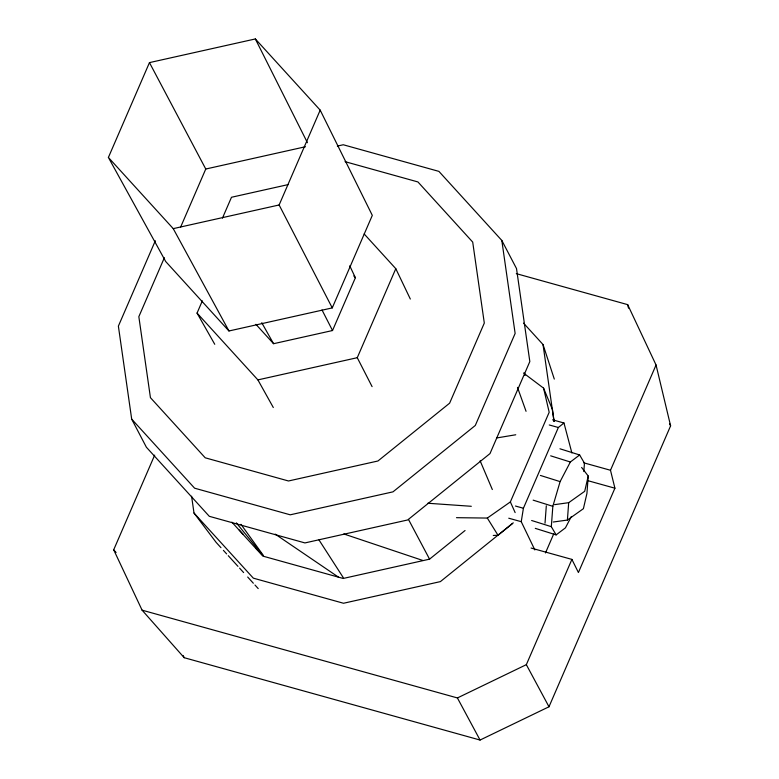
<?xml version="1.0" encoding="UTF-8"?>
<svg xmlns="http://www.w3.org/2000/svg" width="779" height="779" viewBox="0 0 779 779"><rect width="100%" height="100%" fill="white"/><g stroke="black" fill="none" stroke-linecap="round" stroke-linejoin="round"><path stroke-width="1.17" d="M545.018 523.167L546.313 505.795M571.358 516.496L565.427 527.86L556.128 534.891L551.318 526.672L552.837 506.321L560.101 481.617L570.345 462.005L579.644 454.965L584.454 463.193L583.831 471.568M553.256 522.018L567.394 520.06L568.689 502.679L584.698 491.315L588.233 476.027L581.611 467.439M588.233 476.027L586.938 493.399L583.403 508.687L567.394 520.06M534.852 549.945L521.239 521.687L523.41 508.249L558.358 427.496L563.967 422.987L571.883 452.959M108.398 157.455L149.461 62.612L255.346 38.95L320.188 110.131L372.304 215.374L332.253 307.9L228.958 330.978L165.713 261.54L108.398 157.455L173.24 228.637L228.958 330.978M155.333 240.75L118.379 326.119L131.69 419.131L146.394 447.243L209.298 516.311L304.94 542.924L407.68 519.963L490.001 453.582L529.827 361.563L516.506 268.56L501.812 240.438L438.908 171.38L343.266 144.758L337.365 146.082M164.369 257.703L138.837 316.683L150.435 397.66L205.208 457.799L288.483 480.984L377.942 460.993L449.619 403.181L484.304 323.061L472.707 242.084L417.933 181.945L345.068 161.662M180.679 226.991L205.763 169.024L149.461 62.612M222.453 218.12L231.49 197.262L288.055 184.623M214.751 344.289L197.048 313.1L202.345 300.86M516.302 273.643L627.67 304.638L656.054 365L670.602 425.84L548.991 706.777L480.059 740.05L184.195 657.7L142.09 610.171L113.695 549.808L154.68 455.121M332.253 307.9L279.125 204.974L320.188 110.131M255.911 324.327L273.565 343.705L332.526 330.53L355.39 277.723L349.752 265.834M372.089 386.627L357.269 357.697L395.8 268.687L364.163 233.953M456.484 517.684L487.323 518.064L510.362 501.919L549.185 412.257L543.567 388.137L523.498 373.024M545.475 552.963L553.674 534.014M142.09 610.171L457.409 697.945L526.341 664.662L571.903 559.4L531.093 548.046M571.903 559.4L578.417 572.526L614.913 488.199L610.493 470.263L656.054 365M493.273 535.475L498.015 535.27L512.563 523.449M231.889 522.154L262.796 556.089L343.179 578.466L429.531 559.166L465.053 530.518M513.283 522.826L440.388 581.611L343.51 603.258L253.321 578.154L194 513.03L191.585 496.213M205.763 169.024L305.495 146.734M173.24 228.637L279.125 204.974M197.048 313.1L257.898 379.899L357.269 357.697M496.905 437.915L515.747 434.77M554.551 504.646L568.689 502.679M427.798 503.244L471.305 506.292M552.603 419.832L563.967 422.987M549.273 424.974L558.358 427.496M583.666 462.794L610.493 470.263M587.989 480.711L614.913 488.199M515.455 506.038L523.41 508.249M508.745 518.21L521.239 521.687M559.965 448.792L579.644 454.965M550.665 455.832L570.345 462.005M540.422 475.443L560.101 481.617M533.157 500.147L552.837 506.321M531.638 520.499L551.318 526.672M535.29 528.357L556.128 534.891M343.821 533.956L422.724 560.432M275.191 534.121L338.437 577.122M523.517 323.119L543.021 344.532L554.297 379.091M353.783 275.961L355.39 277.723M239.182 529.963L243.272 534.443M255.531 547.9L257.167 549.692M131.69 419.131L194.604 488.19L290.236 514.812L392.986 491.851L475.297 425.47L515.133 333.441L501.812 240.438M220.963 547.686L216.114 542.359L194 513.03M223.398 550.354L226.631 553.908M228.257 555.69L237.965 566.352M239.591 568.134L243.632 572.575M247.683 577.025L253.35 583.247M254.967 585.019L258.209 588.573M113.695 549.808L116.081 552.496M236.349 522.865L261.608 553.879M240.964 524.325L263.458 555.573M319.001 539.944L343.198 577.512M487.323 518.064L498.015 535.27M261.763 322.73L273.565 343.705M257.898 379.899L273.302 407.514M526.341 664.662L548.991 706.777M457.409 697.945L480.059 740.05M408.498 519.466L429.589 559.205M322.019 309.964L332.526 330.53M255.346 38.95L307.432 142.703M395.8 268.687L410.329 299.039M669.57 423.649L670.602 425.84M183.162 655.509L184.195 657.7M510.362 501.919L515.143 512.601M480.137 460.827L492.328 489.543M543.567 388.137L552.447 409.54L554.093 421.478M517.48 387.377L526.059 411.312M627.67 304.638L628.507 308.143M543.021 344.532L554.035 421.42M524.618 373.122L524.958 375.527"/></g></svg>
